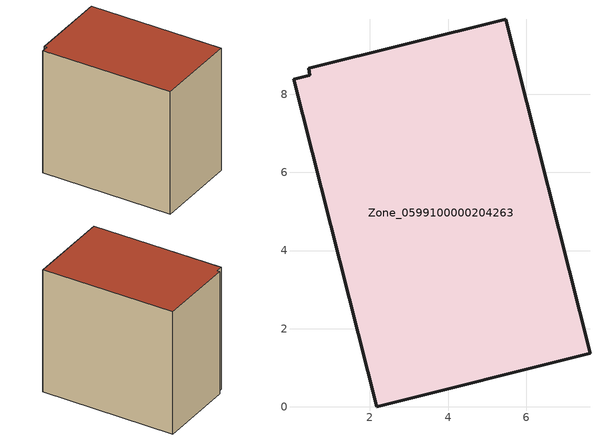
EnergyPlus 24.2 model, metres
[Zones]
Zone_0599100000204263
 floor ground (C_G): 0.04,8.38 0.47,8.49 0.44,8.66 5.47,9.92 7.63,1.37 2.17,0 z0
 wall outside (C_F): 2.17,0 7.63,1.37 5.47,9.92 0.44,8.66 0.47,8.49 0.04,8.38 2.17,0 z0:8.35
 roof outside (C_R): 0.47,8.49 0.04,8.38 2.17,0 7.63,1.37 5.47,9.92 0.44,8.66 z8.35
[BUILDING]
Pand.0599100000204263: North Axis=0; Terrain=City; Loads Convergence Tolerance Value=0.04; Temperature Convergence Tolerance Value=0.4; Solar Distribution=FullExterior; Maximum Number of Warmup Days=25; Minimum Number of Warmup Days=1
[Site:Location]
Rotterdam.The.Hague.AP_ZH_NLD Design_Conditions: Latitude=51.96; Longitude=4.45; Time Zone=1; Elevation=-4.5
[SITE:GROUNDTEMPERATURE:BUILDINGSURFACE]
18, 18, 18, 18, 18, 18, 18, 18, 18, 18, 18, 18
[MATERIAL] Thermal Absorptance=0.9; Solar Absorptance=0.7; Visible Absorptance=0.7
Name | Roughness | Thickness | Conductivity | Density | Specific Heat
G.TC.1975-1991 | MediumSmooth | 0.15 | 0.288461 | 540 | 1210
F.TC.1975-1991 | Rough | 0.3 | 0.230769 | 1920 | 840
R.TC.1975-1991 | MediumRough | 0.2 | 0.153846 | 1500 | 1000
[CONSTRUCTION]
C_G: G.TC.1975-1991
C_F: F.TC.1975-1991
C_R: R.TC.1975-1991
[ZONE]
Zone_0599100000204263: Type=1; Multiplier=1; Ceiling Height=Autocalculate; Volume=Autocalculate; Floor Area=autocalculate; Part of Total Floor Area=Yes
[ZONEINFILTRATION:DESIGNFLOWRATE]
Infil_Zone_0599100000204263: Zone or ZoneList or Space or SpaceList=Zone_0599100000204263; Schedule=AlwaysOn; Design Flow Rate Calculation Method=Flow/Area; Flow Rate per Floor Area=0.003; Constant Term Coefficient=1; Temperature Term Coefficient=0; Velocity Term Coefficient=0; Velocity Squared Term Coefficient=0
[HVACTEMPLATE:ZONE:IDEALLOADSAIRSYSTEM]
Zone_0599100000204263: Maximum Heating Supply Air Temperature=50; Minimum Cooling Supply Air Temperature=13; Maximum Heating Supply Air Humidity Ratio=0.0156; Minimum Cooling Supply Air Humidity Ratio=0.0077; Heating Limit=NoLimit; Cooling Limit=NoLimit; Dehumidification Control Type=ConstantSensibleHeatRatio; Cooling Sensible Heat Ratio=0.7; Dehumidification Setpoint=60; Humidification Control Type=None; Humidification Setpoint=30; Outdoor Air Method=None; Outdoor Air Flow Rate per Person=0.00944; Outdoor Air Flow Rate per Zone Floor Area=0; Outdoor Air Flow Rate per Zone=0; Demand Controlled Ventilation Type=None; Outdoor Air Economizer Type=NoEconomizer; Heat Recovery Type=None; Sensible Heat Recovery Effectiveness=0.7; Latent Heat Recovery Effectiveness=0.65
[ZONECONTROL:THERMOSTAT]
ThermostatControl_Zone_0599100000204263: Zone or ZoneList=Zone_0599100000204263; Control Type Schedule=DualSetpointControlType; Control 1=Thermostat_Zone_0599100000204263; Temperature Difference Between Cutout And Setpoint=0
[THERMOSTATSETPOINT:DUALSETPOINT]
Thermostat_Zone_0599100000204263: Heating Setpoint Temperature Schedule=HeatingSetpoint_Zone_0599100000204263; Cooling Setpoint Temperature Schedule=CoolingSetpoint_Zone_0599100000204263
[SCHEDULE:COMPACT]
HeatingSetpoint_Zone_0599100000204263: Through: 12/31, For: AllDays, Until: 24:00, 21
CoolingSetpoint_Zone_0599100000204263: Through: 12/31, For: AllDays, Until: 24:00, 24
DualSetpointControlType: Through: 12/31, For: AllDays, Until: 24:00, 4
AlwaysOn: Through: 12/31, For: AllDays, Until: 24:00, 1
